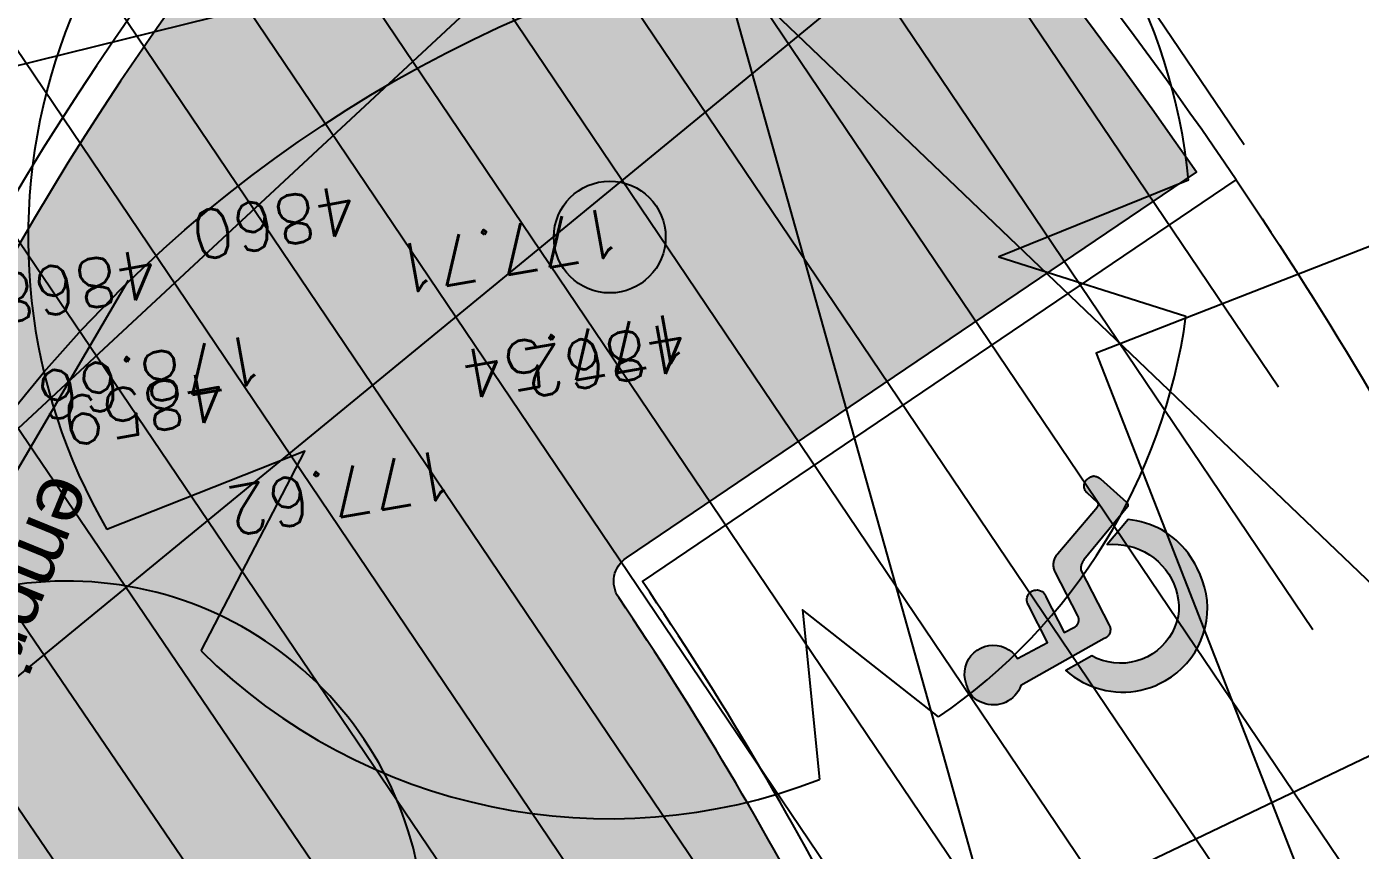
# Model space of a CAD drawing. Extents: x -2313930 to 3286427, y -3858277 to 2572692.
# Drawn here: x 6280 to 7210, y 7482 to 8057 of the extents above; entities that cross this region are included whole.
import ezdxf
from ezdxf.enums import TextEntityAlignment as Align
from ezdxf.lldxf.tags import DXFTag

# ---------------------------------------------------------------- set-up
doc = ezdxf.new("R2010")
doc.units = 0
for name, color, linetype, lineweight in [('_GAZELEC-RESERVATION 2', 132, 'Continuous', 18), ('Fond topo - P', 252, 'Continuous', 50), ('Fond topo - VOI', 252, 'Continuous', 25)]:
    doc.layers.add(name, color=color, linetype=linetype, lineweight=lineweight)
for name, color, linetype in [('Fond topo - BAT_TXT', 252, 'Continuous'), ('Fond topo - CLO_MUR', 252, 'Continuous'), ('Fond topo - Z_500', 252, 'Continuous'), ('prlm-VRD', 2, 'Continuous'), ('SA - arbre', 252, 'Continuous'), ('SA - bordure', 252, 'Continuous'), ('SA - bât D', 252, 'Continuous'), ('SA - CAB-réso', 252, 'Continuous'), ('SA - couvre sol', 252, 'Continuous'), ('SA - ECL-réso', 252, 'Eclairage public'), ('SA - enrobé', 252, 'Continuous'), ('SA - EP-réso', 252, 'EP'), ('SA - EU-réso', 252, 'EU'), ('SA - EVMV', 252, 'Continuous'), ('SA - limite revêtement', 252, 'Continuous'), ('SA - marquage au sol', 252, 'Continuous')]:
    doc.layers.add(name, color=color, linetype=linetype)
for name, color, linetype, plot in [('Fond topo - N', 252, 'Continuous', False), ('Fond topo - NCACHE', 252, 'Continuous', False), ('Fond topo - ZCACHE', 252, 'Continuous', False)]:
    doc.layers.add(name, color=color, linetype=linetype, plot=plot)
doc.styles.add('2000_ARIAL', font='arial.ttf', dxfattribs={"height": 0.400000006})
doc.styles.add('Lignes', font='arial.ttf', dxfattribs={"height": 0.35})
doc.styles.add('SIMPLEX', font='simplex_.ttf', dxfattribs={"height": 1.25})
tags = doc.linetypes.add('Eclairage public', pattern='A,5,-0.25,["ECL",Lignes,S=1,R=0,X=0,Y=-0.18],-1.25', length=6.5).pattern_tags.tags
tags[15:16] = [DXFTag(74, 4), DXFTag(75, 0), DXFTag(340, '0'), DXFTag(46, 0.0), DXFTag(50, 0.0), DXFTag(44, 0.0), DXFTag(45, 0.0)]
tags[4:5] = [DXFTag(74, 4), DXFTag(75, 0), DXFTag(340, '0'), DXFTag(46, 0.0), DXFTag(50, 0.0), DXFTag(44, 0.0), DXFTag(45, 0.0)]
tags = doc.linetypes.add('EP', pattern='A,5,-0.25,["EP",Lignes,S=1,R=0,X=0,Y=-0.18],-1.25', length=6.5).pattern_tags.tags
tags[15:16] = [DXFTag(74, 4), DXFTag(75, 0), DXFTag(340, '0'), DXFTag(46, 0.0), DXFTag(50, 0.0), DXFTag(44, 0.0), DXFTag(45, 0.0)]
tags[4:5] = [DXFTag(74, 4), DXFTag(75, 0), DXFTag(340, '0'), DXFTag(46, 0.0), DXFTag(50, 0.0), DXFTag(44, 0.0), DXFTag(45, 0.0)]
tags = doc.linetypes.add('EU', pattern='A,5,-0.25,["EU",Lignes,S=1,R=0,X=0,Y=-0.18],-1.25', length=6.5).pattern_tags.tags
tags[15:16] = [DXFTag(74, 4), DXFTag(75, 0), DXFTag(340, '0'), DXFTag(46, 0.0), DXFTag(50, 0.0), DXFTag(44, 0.0), DXFTag(45, 0.0)]
tags[4:5] = [DXFTag(74, 4), DXFTag(75, 0), DXFTag(340, '0'), DXFTag(46, 0.0), DXFTag(50, 0.0), DXFTag(44, 0.0), DXFTag(45, 0.0)]

# ---------------------------------------------------------------- blocks, each defined once
blk = doc.blocks.new('Sigle handicapé 0.25x0.30', base_point=(-18.47547557799999, -10.22615519200001))
for points in [[(-18.443091989, -10.149878586), (-18.441148644, -10.14983346700001), (-18.439225973, -10.15011976300001), (-18.437380083, -10.150729119), (-18.435664838, -10.151643756), (-18.43413028999999, -10.15283698200001), (-18.43282121799999, -10.15427397900001), (-18.43177582399999, -10.155912813), (-18.43102461199999, -10.15770566100001), (-18.430589503, -10.159600208), (-18.430483194, -10.161541168), (-18.430708788, -10.163471902), (-18.43125970099999, -10.16533606900001), (-18.432119857, -10.167079273), (-18.433264156, -10.16865064300001), (-18.434659207, -10.170004327), (-18.4362643, -10.171100823), (-18.438032597, -10.171908133), (-18.43991249899999, -10.17240270000001), (-18.44184914699999, -10.172570092), (-18.443786029, -10.172405424), (-18.490113219, -10.172405424), (-18.490113218, -10.18524517), (-18.490150943, -10.18604261200001), (-18.4901197, -10.18684033400001), (-18.490019724, -10.187632382), (-18.48985176, -10.18841284700001), (-18.489617062, -10.189175902), (-18.489317382, -10.189915853), (-18.488954955, -10.190627178), (-18.488532488, -10.19130456800001), (-18.488053132, -10.19194296800001), (-18.487520465, -10.192537613), (-18.48693846299999, -10.19308406500001), (-18.48631146899999, -10.193578247), (-18.485644163, -10.194016469), (-18.484941525, -10.194395461), (-18.484208797, -10.194712396), (-18.48345145, -10.194964907), (-18.482675136, -10.19515111), (-18.48188564699999, -10.195269615), (-18.48108887599999, -10.19531953900001), (-18.480290769, -10.195300508), (-18.42284319, -10.195164053), (-18.421700724, -10.19519628100001), (-18.420562364, -10.195298271), (-18.419432365, -10.19546964200001), (-18.41831495099999, -10.19570975400001), (-18.41721430099999, -10.196017708), (-18.41613453, -10.19639235400001), (-18.415079673, -10.19683229100001), (-18.414053676, -10.197335874), (-18.413060373, -10.19790122000001), (-18.412103479, -10.198526215), (-18.41118656999999, -10.199208524), (-18.410313076, -10.199945595), (-18.40948626, -10.20073467200001), (-18.408709216, -10.201572805), (-18.407984847, -10.20245686200001), (-18.407315862, -10.203383536), (-18.406704762, -10.20434936400001), (-18.40615383199999, -10.20535073400001), (-18.405665131, -10.206383903), (-18.40524048699999, -10.20744500800001), (-18.37754011099999, -10.273216346), (-18.37743287, -10.27345080000001), (-18.37731159, -10.273678309), (-18.377176719, -10.273898034), (-18.37702875499999, -10.27410916300001), (-18.37686824199999, -10.274310918), (-18.37669577499999, -10.27450255400001), (-18.376511989, -10.27468336300001), (-18.37631756299999, -10.274852678), (-18.37611321399999, -10.27500987400001), (-18.375899697, -10.275154372), (-18.37567779899999, -10.27528563700001), (-18.37544834, -10.27540318600001), (-18.375212166, -10.275506584), (-18.374970149, -10.27559544900001), (-18.37472318299999, -10.275669455), (-18.374472179, -10.275728328), (-18.37421806299999, -10.27577184900001), (-18.373961773, -10.27579986000001), (-18.373704255, -10.27581225600001), (-18.373446459, -10.27580899200001), (-18.357754127, -10.26980497000001), (-18.356908813, -10.269521115), (-18.35604289399999, -10.269308243), (-18.35516232, -10.26916781700001), (-18.354273141, -10.26910080100001), (-18.353381467, -10.269107656), (-18.35249342299999, -10.269188336), (-18.351615113, -10.26934228500001), (-18.350752569, -10.26956844600001), (-18.349911719, -10.26986526500001), (-18.34909833999999, -10.27023070200001), (-18.34831802, -10.270662247), (-18.347576121, -10.27115693500001), (-18.34687774099999, -10.27171136700001), (-18.34622767699999, -10.272321733), (-18.345630396, -10.27298384000001), (-18.345090002, -10.273693139), (-18.344610207, -10.274444755), (-18.34419431, -10.27523352600001), (-18.343845166, -10.276054031), (-18.343565175, -10.27690063300001), (-18.343449736, -10.277327618), (-18.34334620799999, -10.277757647), (-18.343254671, -10.27819038700001), (-18.34317519499999, -10.278625503), (-18.343107842, -10.27906266000001), (-18.34305266399999, -10.27950152000001), (-18.343009703, -10.279941744), (-18.342978993, -10.28038299100001), (-18.34296055799999, -10.28082492200001), (-18.342954411, -10.281267195), (-18.34296055799999, -10.281709467), (-18.342978993, -10.28215139800001), (-18.343009703, -10.28259264500001), (-18.343052663, -10.28303286900001), (-18.343107842, -10.283471729), (-18.343175194, -10.28390888600001), (-18.34325467, -10.284344003), (-18.34334620799999, -10.28477674200001), (-18.343449736, -10.28520677100001), (-18.343565175, -10.28563375600001), (-18.344242806, -10.28646005500001), (-18.344481745, -10.286744973), (-18.344726886, -10.28702457300001), (-18.344978111, -10.28729871900001), (-18.34523529999999, -10.287567278), (-18.34549832599999, -10.287830122), (-18.345767065, -10.288087124), (-18.346041385, -10.28833815900001), (-18.34632115499999, -10.288583105), (-18.346606239, -10.288821846), (-18.34689649999999, -10.289054265), (-18.347191798, -10.28928025100001), (-18.347491989, -10.289499694), (-18.34779692999999, -10.28971248800001), (-18.34810647299999, -10.28991853000001), (-18.34842046799999, -10.29011772200001), (-18.34873876299999, -10.29030996600001), (-18.34906120599999, -10.290495171), (-18.34938764, -10.29067324600001), (-18.349717909, -10.29084410600001), (-18.350051851, -10.29100766800001), (-18.387890921, -10.305671362), (-18.388175713, -10.30577204100001), (-18.38846601299999, -10.305855519), (-18.388760783, -10.305921497), (-18.38905897, -10.305969738), (-18.389359507, -10.306000072), (-18.38966131999999, -10.306012388), (-18.389963329, -10.306006643), (-18.390264455, -10.30598285800001), (-18.39056362099999, -10.305941117), (-18.39085975699999, -10.30588157000001), (-18.391151805, -10.30580443000001), (-18.39143872099999, -10.305709972), (-18.391719477, -10.305598535), (-18.391993072, -10.305470517), (-18.392258525, -10.305326374), (-18.392514889, -10.30516662400001), (-18.392761247, -10.304991837), (-18.392996717, -10.304802638), (-18.39322045799999, -10.30459970300001), (-18.39343167099999, -10.304383759), (-18.425418395, -10.23110920900001), (-18.425684779, -10.230531782), (-18.42597476299999, -10.229965838), (-18.42628785099999, -10.229412341), (-18.426623512, -10.22887223500001), (-18.42698117199999, -10.228346438), (-18.427360224, -10.227835848), (-18.427760021, -10.22734133200001), (-18.42817988299999, -10.22686373500001), (-18.428619093, -10.22640386900001), (-18.429076905, -10.225962517), (-18.42955253899999, -10.225540432), (-18.430045183, -10.225138332), (-18.430553999, -10.22475690200001), (-18.43107812099999, -10.22439679200001), (-18.431616656, -10.224058615), (-18.432168686, -10.22374294800001), (-18.43273326999999, -10.22345032700001), (-18.433309449, -10.223181252), (-18.433896239, -10.22293618), (-18.434492642, -10.22271553), (-18.50640605499999, -10.22316924200001), (-18.50734415099999, -10.223136209), (-18.508276277, -10.223025503), (-18.509196013, -10.22283788600001), (-18.510097025, -10.22257465200001), (-18.51097310699999, -10.222237612), (-18.511818224, -10.22182908900001), (-18.51262655599999, -10.221351896), (-18.51339253699999, -10.22080931900001), (-18.514110888, -10.220205097), (-18.51477666499999, -10.21954338900001), (-18.51538527899999, -10.218828754), (-18.51593254099999, -10.21806611400001), (-18.51641468, -10.21726072200001), (-18.516828376, -10.216418125), (-18.517170779, -10.215544126), (-18.517439532, -10.214644744), (-18.517632782, -10.21372617500001), (-18.5177492, -10.21279474500001), (-18.517787983, -10.21185687000001), (-18.51774886399999, -10.210919008), (-18.522616517, -10.09970416500001), (-18.524814959, -10.097115203), (-18.52674527599999, -10.09432061000001), (-18.52838836199999, -10.09134804600001), (-18.529727956, -10.08822693100001), (-18.53075079799999, -10.08498815600001), (-18.531446767, -10.081663776), (-18.531808972, -10.078286695), (-18.531833829, -10.07489033600001), (-18.531521093, -10.071508315), (-18.530873858, -10.06817410500001), (-18.52989853, -10.06492070600001), (-18.528604763, -10.061780317), (-18.527005362, -10.058784022), (-18.525116156, -10.055961475), (-18.522955844, -10.053340612), (-18.520545807, -10.050947373), (-18.51790989799999, -10.048805445), (-18.515074206, -10.046936027), (-18.512066798, -10.045357622), (-18.508917437, -10.04408585200001), (-18.50805578, -10.04393007600001), (-18.50719134199999, -10.04379055000001), (-18.506324431, -10.043667322), (-18.505455354, -10.04356043700001), (-18.504584419, -10.043469931), (-18.50371193499999, -10.043395836), (-18.50283821, -10.04333818000001), (-18.50196355399999, -10.043296983), (-18.501088278, -10.043272258), (-18.500212692, -10.04326401600001), (-18.49933710599999, -10.043272258), (-18.49846183, -10.043296983), (-18.497587174, -10.04333818000001), (-18.49671344899999, -10.043395836), (-18.49584096499999, -10.043469931), (-18.49497003, -10.04356043700001), (-18.49410095299999, -10.043667322), (-18.493234042, -10.04379055000001), (-18.492369604, -10.04393007600001), (-18.491507947, -10.04408585100001), (-18.486757852, -10.04508852500001), (-18.48220303999999, -10.046768535), (-18.477939543, -10.049090464), (-18.47405725399999, -10.052005353), (-18.470638026, -10.05545174800001), (-18.46775395, -10.059356983), (-18.46546583399999, -10.06363872), (-18.463821921, -10.06820668500001), (-18.46285687099999, -10.07296456600001), (-18.46259102999999, -10.077812048), (-18.463030004, -10.082646927), (-18.464164538, -10.087367265), (-18.46597071, -10.091873537), (-18.468410441, -10.096070735), (-18.47143229, -10.099870364), (-18.47497254499999, -10.103192314), (-18.478956563, -10.10596654300001), (-18.483300346, -10.108134562), (-18.487912309, -10.10965065800001), (-18.492695214, -10.11048286800001), (-18.491723812, -10.149878586)], [(-18.52814955899999, -10.303010461), (-18.52237737399999, -10.305800385), (-18.516389383, -10.30809075000001), (-18.51022873, -10.30986505200001), (-18.50393980099999, -10.311110509), (-18.49756790599999, -10.31181814700001), (-18.49115895399999, -10.311982868), (-18.48475912, -10.31160348500001), (-18.478414515, -10.310682732), (-18.47217085099999, -10.30922724200001), (-18.46607311099999, -10.30724750100001), (-18.46016522999999, -10.30475777400001), (-18.454489773, -10.301775999), (-18.44908763, -10.298323659), (-18.44399772399999, -10.29442562700001), (-18.439256725, -10.290109989), (-18.434898794, -10.28540783700001), (-18.430955327, -10.28035305100001), (-18.42745473599999, -10.274982049), (-18.42442224399999, -10.269333528), (-18.42187969799999, -10.263448185), (-18.406884967, -10.298394422), (-18.409740721, -10.30265889500001), (-18.412815131, -10.30676852400001), (-18.41609981999999, -10.31071210900001), (-18.419585836, -10.314478904), (-18.42326367899999, -10.31805864200001), (-18.427123325, -10.32144156700001), (-18.43115425599999, -10.32461845900001), (-18.43534548499999, -10.327580662), (-18.43968559099999, -10.330320101), (-18.444162746, -10.332829312), (-18.44876474699999, -10.335101455), (-18.453479053, -10.33713033800001), (-18.458292816, -10.33891043200001), (-18.46319291699999, -10.34043688600001), (-18.468166002, -10.341705539), (-18.473198516, -10.34271293500001), (-18.478276746, -10.34345632600001), (-18.483386851, -10.34393368900001), (-18.488514905, -10.34414372100001), (-18.493646932, -10.344085851), (-18.501546936, -10.34403281900001), (-18.509416224, -10.34333482700001), (-18.517202228, -10.34199653600001), (-18.524852937, -10.340026886), (-18.532317246, -10.337439034), (-18.53954529199999, -10.33425026800001), (-18.54648879099999, -10.330481887), (-18.553101362, -10.326159066), (-18.559338832, -10.32131068000001), (-18.565159535, -10.31596911700001), (-18.57052458899999, -10.31017005800001), (-18.57539815399999, -10.30395224200001), (-18.579747675, -10.297357203), (-18.583544098, -10.290428996), (-18.586762063, -10.283213902), (-18.58938007299999, -10.275760117), (-18.591380639, -10.268117434), (-18.592750399, -10.260336904), (-18.59348020299999, -10.252470503), (-18.593565174, -10.24457077800001), (-18.59326817399999, -10.23875270800001), (-18.59263092299999, -10.23296202100001), (-18.591655608, -10.22721859900001), (-18.590345578, -10.22154215900001), (-18.58870533099999, -10.215952192), (-18.586740498, -10.210467889), (-18.58445782499999, -10.20510808100001), (-18.581865149, -10.19989116800001), (-18.57897137299999, -10.194835063), (-18.57578643, -10.189957124), (-18.572321256, -10.1852741), (-18.568587749, -10.18080206800001), (-18.56459872599999, -10.176556383), (-18.56036788399999, -10.172551622), (-18.55590974699999, -10.16880153300001), (-18.55123962299999, -10.165318993), (-18.546373545, -10.162115959), (-18.54132822099999, -10.159203426), (-18.536120972, -10.15659139500001), (-18.530769677, -10.154288835), (-18.529071458, -10.188862199), (-18.534467411, -10.19290722800001), (-18.539439489, -10.19746321400001), (-18.54393950599999, -10.20248600400001), (-18.54792385, -10.20792692000001), (-18.55135390899999, -10.21373323200001), (-18.554196439, -10.21984867100001), (-18.556423894, -10.22621396800001), (-18.558014687, -10.23276743700001), (-18.5589534, -10.23944556400001), (-18.559230936, -10.24618363100001), (-18.558844605, -10.252916336), (-18.557798152, -10.25957843), (-18.556101718, -10.26610535), (-18.553771744, -10.27243384000001), (-18.55083081, -10.27850256900001), (-18.547307418, -10.284252724), (-18.543235714, -10.289628576), (-18.538655158, -10.294578028), (-18.53361014199999, -10.299053113)]]:
    blk.add_hatch(color=250).paths.add_polyline_path(points)
at = {"flags": 128}
blk.add_lwpolyline([(-18.441148644, -10.14983346700001), (-18.439225973, -10.15011976300001), (-18.437380083, -10.150729119), (-18.435664838, -10.151643756), (-18.43413028999999, -10.15283698200001), (-18.43282121799999, -10.15427397900001), (-18.43177582399999, -10.155912813), (-18.43102461199999, -10.15770566100001), (-18.430589503, -10.159600208), (-18.430483194, -10.161541168), (-18.430708788, -10.163471902), (-18.43125970099999, -10.16533606900001), (-18.432119857, -10.167079273), (-18.433264156, -10.16865064300001), (-18.434659207, -10.170004327), (-18.4362643, -10.171100823), (-18.438032597, -10.171908133), (-18.43991249899999, -10.17240270000001), (-18.44184914699999, -10.172570092), (-18.443786029, -10.172405424), (-18.490113219, -10.172405424), (-18.490113218, -10.18524517), (-18.490150943, -10.18604261200001), (-18.4901197, -10.18684033400001), (-18.490019724, -10.187632382), (-18.48985176, -10.18841284700001), (-18.489617062, -10.189175902), (-18.489317382, -10.189915853), (-18.488954955, -10.190627178), (-18.488532488, -10.19130456800001), (-18.488053132, -10.19194296800001), (-18.487520465, -10.192537613), (-18.48693846299999, -10.19308406500001), (-18.48631146899999, -10.193578247), (-18.485644163, -10.194016469), (-18.484941525, -10.194395461), (-18.484208797, -10.194712396), (-18.48345145, -10.194964907), (-18.482675136, -10.19515111), (-18.48188564699999, -10.195269615), (-18.48108887599999, -10.19531953900001), (-18.480290769, -10.195300508), (-18.42284319, -10.195164053), (-18.421700724, -10.19519628100001), (-18.420562364, -10.195298271), (-18.419432365, -10.19546964200001), (-18.41831495099999, -10.19570975400001), (-18.41721430099999, -10.196017708), (-18.41613453, -10.19639235400001), (-18.415079673, -10.19683229100001), (-18.414053676, -10.197335874), (-18.413060373, -10.19790122000001), (-18.412103479, -10.198526215), (-18.41118656999999, -10.199208524), (-18.410313076, -10.199945595), (-18.40948626, -10.20073467200001), (-18.408709216, -10.201572805), (-18.407984847, -10.20245686200001), (-18.407315862, -10.203383536), (-18.406704762, -10.20434936400001), (-18.40615383199999, -10.20535073400001), (-18.405665131, -10.206383903), (-18.40524048699999, -10.20744500800001), (-18.37754011099999, -10.273216346), (-18.37743287, -10.27345080000001), (-18.37731159, -10.273678309), (-18.377176719, -10.273898034), (-18.37702875499999, -10.27410916300001), (-18.37686824199999, -10.274310918), (-18.37669577499999, -10.27450255400001), (-18.376511989, -10.27468336300001), (-18.37631756299999, -10.274852678), (-18.37611321399999, -10.27500987400001), (-18.375899697, -10.275154372), (-18.37567779899999, -10.27528563700001), (-18.37544834, -10.27540318600001), (-18.375212166, -10.275506584), (-18.374970149, -10.27559544900001), (-18.37472318299999, -10.275669455), (-18.374472179, -10.275728328), (-18.37421806299999, -10.27577184900001), (-18.373961773, -10.27579986000001), (-18.373704255, -10.27581225600001), (-18.373446459, -10.27580899200001), (-18.357754127, -10.26980497000001), (-18.356908813, -10.269521115), (-18.35604289399999, -10.269308243), (-18.35516232, -10.26916781700001), (-18.354273141, -10.26910080100001), (-18.353381467, -10.269107656), (-18.35249342299999, -10.269188336), (-18.351615113, -10.26934228500001), (-18.350752569, -10.26956844600001), (-18.349911719, -10.26986526500001), (-18.34909833999999, -10.27023070200001), (-18.34831802, -10.270662247), (-18.347576121, -10.27115693500001), (-18.34687774099999, -10.27171136700001), (-18.34622767699999, -10.272321733), (-18.345630396, -10.27298384000001), (-18.345090002, -10.273693139), (-18.344610207, -10.274444755), (-18.34419431, -10.27523352600001), (-18.343845166, -10.276054031), (-18.343565175, -10.27690063300001), (-18.343449736, -10.277327618), (-18.34334620799999, -10.277757647), (-18.343254671, -10.27819038700001), (-18.34317519499999, -10.278625503), (-18.343107842, -10.27906266000001), (-18.34305266399999, -10.27950152000001), (-18.343009703, -10.279941744), (-18.342978993, -10.28038299100001), (-18.34296055799999, -10.28082492200001), (-18.342954411, -10.281267195), (-18.34296055799999, -10.281709467), (-18.342978993, -10.28215139800001), (-18.343009703, -10.28259264500001), (-18.343052663, -10.28303286900001), (-18.343107842, -10.283471729), (-18.343175194, -10.28390888600001), (-18.34325467, -10.284344003), (-18.34334620799999, -10.28477674200001), (-18.343449736, -10.28520677100001), (-18.343565175, -10.28563375600001), (-18.344242806, -10.28646005500001), (-18.344481745, -10.286744973), (-18.344726886, -10.28702457300001), (-18.344978111, -10.28729871900001), (-18.34523529999999, -10.287567278), (-18.34549832599999, -10.287830122), (-18.345767065, -10.288087124), (-18.346041385, -10.28833815900001), (-18.34632115499999, -10.288583105), (-18.346606239, -10.288821846), (-18.34689649999999, -10.289054265), (-18.347191798, -10.28928025100001), (-18.347491989, -10.289499694), (-18.34779692999999, -10.28971248800001), (-18.34810647299999, -10.28991853000001), (-18.34842046799999, -10.29011772200001), (-18.34873876299999, -10.29030996600001), (-18.34906120599999, -10.290495171), (-18.34938764, -10.29067324600001), (-18.349717909, -10.29084410600001), (-18.350051851, -10.29100766800001), (-18.387890921, -10.305671362), (-18.388175713, -10.30577204100001), (-18.38846601299999, -10.305855519), (-18.388760783, -10.305921497), (-18.38905897, -10.305969738), (-18.389359507, -10.306000072), (-18.38966131999999, -10.306012388), (-18.389963329, -10.306006643), (-18.390264455, -10.30598285800001), (-18.39056362099999, -10.305941117), (-18.39085975699999, -10.30588157000001), (-18.391151805, -10.30580443000001), (-18.39143872099999, -10.305709972), (-18.391719477, -10.305598535), (-18.391993072, -10.305470517), (-18.392258525, -10.305326374), (-18.392514889, -10.30516662400001), (-18.392761247, -10.304991837), (-18.392996717, -10.304802638), (-18.39322045799999, -10.30459970300001), (-18.39343167099999, -10.304383759), (-18.425418395, -10.23110920900001), (-18.425684779, -10.230531782), (-18.42597476299999, -10.229965838), (-18.42628785099999, -10.229412341), (-18.426623512, -10.22887223500001), (-18.42698117199999, -10.228346438), (-18.427360224, -10.227835848), (-18.427760021, -10.22734133200001), (-18.42817988299999, -10.22686373500001), (-18.428619093, -10.22640386900001), (-18.429076905, -10.225962517), (-18.42955253899999, -10.225540432), (-18.430045183, -10.225138332), (-18.430553999, -10.22475690200001), (-18.43107812099999, -10.22439679200001), (-18.431616656, -10.224058615), (-18.432168686, -10.22374294800001), (-18.43273326999999, -10.22345032700001), (-18.433309449, -10.223181252), (-18.433896239, -10.22293618), (-18.434492642, -10.22271553), (-18.50640605499999, -10.22316924200001), (-18.50734415099999, -10.223136209), (-18.508276277, -10.223025503), (-18.509196013, -10.22283788600001), (-18.510097025, -10.22257465200001), (-18.51097310699999, -10.222237612), (-18.511818224, -10.22182908900001), (-18.51262655599999, -10.221351896), (-18.51339253699999, -10.22080931900001), (-18.514110888, -10.220205097), (-18.51477666499999, -10.21954338900001), (-18.51538527899999, -10.218828754), (-18.51593254099999, -10.21806611400001), (-18.51641468, -10.21726072200001), (-18.516828376, -10.216418125), (-18.517170779, -10.215544126), (-18.517439532, -10.214644744), (-18.517632782, -10.21372617500001), (-18.5177492, -10.21279474500001), (-18.517787983, -10.21185687000001), (-18.51774886399999, -10.210919008), (-18.522616517, -10.09970416500001), (-18.524814959, -10.097115203), (-18.52674527599999, -10.09432061000001), (-18.52838836199999, -10.09134804600001), (-18.529727956, -10.08822693100001), (-18.53075079799999, -10.08498815600001), (-18.531446767, -10.081663776), (-18.531808972, -10.078286695), (-18.531833829, -10.07489033600001), (-18.531521093, -10.071508315), (-18.530873858, -10.06817410500001), (-18.52989853, -10.06492070600001), (-18.528604763, -10.061780317), (-18.527005362, -10.058784022), (-18.525116156, -10.055961475), (-18.522955844, -10.053340612), (-18.520545807, -10.050947373), (-18.51790989799999, -10.048805445), (-18.515074206, -10.046936027), (-18.512066798, -10.045357622), (-18.508917437, -10.04408585200001), (-18.50805578, -10.04393007600001), (-18.50719134199999, -10.04379055000001), (-18.506324431, -10.043667322), (-18.505455354, -10.04356043700001), (-18.504584419, -10.043469931), (-18.50371193499999, -10.043395836), (-18.50283821, -10.04333818000001), (-18.50196355399999, -10.043296983), (-18.501088278, -10.043272258), (-18.500212692, -10.04326401600001), (-18.49933710599999, -10.043272258), (-18.49846183, -10.043296983), (-18.497587174, -10.04333818000001), (-18.49671344899999, -10.043395836), (-18.49584096499999, -10.043469931), (-18.49497003, -10.04356043700001), (-18.49410095299999, -10.043667322), (-18.493234042, -10.04379055000001), (-18.492369604, -10.04393007600001), (-18.491507947, -10.04408585100001), (-18.486757852, -10.04508852500001), (-18.48220303999999, -10.046768535), (-18.477939543, -10.049090464), (-18.47405725399999, -10.052005353), (-18.470638026, -10.05545174800001), (-18.46775395, -10.059356983), (-18.46546583399999, -10.06363872), (-18.463821921, -10.06820668500001), (-18.46285687099999, -10.07296456600001), (-18.46259102999999, -10.077812048), (-18.463030004, -10.082646927), (-18.464164538, -10.087367265), (-18.46597071, -10.091873537), (-18.468410441, -10.096070735), (-18.47143229, -10.099870364), (-18.47497254499999, -10.103192314), (-18.478956563, -10.10596654300001), (-18.483300346, -10.108134562), (-18.487912309, -10.10965065800001), (-18.492695214, -10.11048286800001), (-18.491723812, -10.149878586), (-18.443091989, -10.149878586)], close=True, dxfattribs=at)
at = {"elevation": 1e-09, "flags": 128}
blk.add_lwpolyline([(-18.53361014199999, -10.299053113), (-18.538655158, -10.294578028), (-18.543235714, -10.289628576), (-18.547307418, -10.284252724), (-18.55083081, -10.27850256900001), (-18.553771744, -10.27243384000001), (-18.556101718, -10.26610535), (-18.557798152, -10.25957843), (-18.558844605, -10.252916336), (-18.559230936, -10.24618363100001), (-18.5589534, -10.23944556400001), (-18.558014687, -10.23276743700001), (-18.556423894, -10.22621396800001), (-18.554196439, -10.21984867100001), (-18.55135390899999, -10.21373323200001), (-18.54792385, -10.20792692000001), (-18.54393950599999, -10.20248600400001), (-18.539439489, -10.19746321400001), (-18.534467411, -10.19290722800001), (-18.529071458, -10.188862199), (-18.530769677, -10.154288835), (-18.536120972, -10.15659139500001), (-18.54132822099999, -10.159203426), (-18.546373545, -10.162115959), (-18.55123962299999, -10.165318993), (-18.55590974699999, -10.16880153300001), (-18.56036788399999, -10.172551622), (-18.56459872599999, -10.176556383), (-18.568587749, -10.18080206800001), (-18.572321256, -10.1852741), (-18.57578643, -10.189957124), (-18.57897137299999, -10.194835063), (-18.581865149, -10.19989116800001), (-18.58445782499999, -10.20510808100001), (-18.586740498, -10.210467889), (-18.58870533099999, -10.215952192), (-18.590345578, -10.22154215900001), (-18.591655608, -10.22721859900001), (-18.59263092299999, -10.23296202100001), (-18.59326817399999, -10.23875270800001), (-18.593565174, -10.24457077800001), (-18.59348020299999, -10.252470503), (-18.592750399, -10.260336904), (-18.591380639, -10.268117434), (-18.58938007299999, -10.275760117), (-18.586762063, -10.283213902), (-18.583544098, -10.290428996), (-18.579747675, -10.297357203), (-18.57539815399999, -10.30395224200001), (-18.57052458899999, -10.31017005800001), (-18.565159535, -10.31596911700001), (-18.559338832, -10.32131068000001), (-18.553101362, -10.326159066), (-18.54648879099999, -10.330481887), (-18.53954529199999, -10.33425026800001), (-18.532317246, -10.337439034), (-18.524852937, -10.340026886), (-18.517202228, -10.34199653600001), (-18.509416224, -10.34333482700001), (-18.501546936, -10.34403281900001), (-18.493646932, -10.344085851), (-18.488514905, -10.34414372100001), (-18.483386851, -10.34393368900001), (-18.478276746, -10.34345632600001), (-18.473198516, -10.34271293500001), (-18.468166002, -10.341705539), (-18.46319291699999, -10.34043688600001), (-18.458292816, -10.33891043200001), (-18.453479053, -10.33713033800001), (-18.44876474699999, -10.335101455), (-18.444162746, -10.332829312), (-18.43968559099999, -10.330320101), (-18.43534548499999, -10.327580662), (-18.43115425599999, -10.32461845900001), (-18.427123325, -10.32144156700001), (-18.42326367899999, -10.31805864200001), (-18.419585836, -10.314478904), (-18.41609981999999, -10.31071210900001), (-18.412815131, -10.30676852400001), (-18.409740721, -10.30265889500001), (-18.406884967, -10.298394422), (-18.42187969799999, -10.263448185), (-18.42442224399999, -10.269333528), (-18.42745473599999, -10.274982049), (-18.430955327, -10.28035305100001), (-18.434898794, -10.28540783700001), (-18.439256725, -10.290109989), (-18.44399772399999, -10.29442562700001), (-18.44908763, -10.298323659), (-18.454489773, -10.301775999), (-18.46016522999999, -10.30475777400001), (-18.46607311099999, -10.30724750100001), (-18.47217085099999, -10.30922724200001), (-18.478414515, -10.310682732), (-18.48475912, -10.31160348500001), (-18.49115895399999, -10.311982868), (-18.49756790599999, -10.31181814700001), (-18.50393980099999, -10.311110509), (-18.51022873, -10.30986505200001), (-18.516389383, -10.30809075000001), (-18.52237737399999, -10.305800385), (-18.52814955899999, -10.303010461)], close=True, dxfattribs=at)
blk = doc.blocks.new('PTOPO')
at = {"layer": 'Fond topo - NCACHE', "style": 'SIMPLEX'}
blk.add_attdef('MAT', text='', height=0.34, dxfattribs=at).set_placement((0.09999999986030161, -0.09999999962747097), align=Align.TOP_LEFT)
at = {"layer": 'Fond topo - ZCACHE', "style": 'SIMPLEX'}
blk.add_attdef('ALT', (0.09999999986030161, 0.09999999962747097), '', height=0.34, dxfattribs=at)
blk = doc.blocks.new('A$C1F970F0F')
at = {"layer": 'SA - couvre sol'}
h = blk.add_hatch(dxfattribs=at)
h.set_pattern_fill('PELOUSE6', color=256, scale=20.0000003, angle=-10.72360141139323, style=0, pattern_type=2)
h.set_pattern_definition([(349.2763985886067, (-277130161.1279894, -473864756.7787022), (22.32856350872324, 117.9043497231417), [37.5000005625, -202.5000030375]), (79.27639858860677, (-277130147.3110734, -473864759.3953308), (-235.8086994462835, 44.65712701744649), [15.000000225, -105.000001575]), (79.27639858860677, (-277130138.0997961, -473864761.1397498), (-235.8086994462835, 44.65712701744649), [15.000000225, -105.000001575]), (79.27639858860677, (-277130142.7054347, -473864760.2675403), (-235.8086994462835, 44.65712701744649), [18.75000028125, -101.25000151875]), (112.9664661186067, (-277130151.916716, -473864758.5231205), (-191.1515722884832, 280.4658259369293), [12.00000018, -420.7461593111922]), (45.58633105860677, (-277130133.4941673, -473864762.0119574), (22.32856353476547, 117.9043498154048), [12.00000018, -420.7461593111923]), (45.58633105860677, (-277130124.2828801, -473864763.7563783), (22.32856353476547, 117.9043498154048), [26.00000039, -406.6661590999923]), (112.9664661186067, (-277130161.1279894, -473864756.7787022), (-191.1515722884832, 280.4658259369293), [26.00000039, -406.6661590999922]), (349.2763985886067, (-277130073.3609553, -473864750.4999832), (22.32856350872324, 117.9043497231417), [44.42455106636825, -195.5754525336318]), (349.2763985886067, (-277130085.1249766, -473864728.4255323), (22.32856350872324, 117.9043497231417), [82.81008944215131, -56.09585564143782, 43.07431864611476, -58.01973967029608]), (349.2763985886067, (-277130096.7337571, -473864706.3804808), (22.32856350872324, 117.9043497231417), [119.4799495921992, -46.28746189431191, 29.47870124218051, -44.75389087130835]), (349.2763985886067, (-277130108.4191755, -473864684.3209158), (22.32856350872324, 117.9043497231417), [100.4611429069171, -139.5388606930829]), (349.2763985886067, (-277130104.5097786, -473864665.2146754), (22.32856350872324, 117.9043497231417), [65.56973938354608, -174.4302642164539])])
edge = h.paths.add_edge_path()
edge.add_arc((4686.17633280365, 6461.263957909795), 2929.999943103911, 34.48608965995057, 42.89962862937583)
edge.add_arc((6700.681395940306, 8333.233251919955), 179.999999986126, 42.89962847510776, 139.7693510133963)
edge.add_arc((8036.110016895354, 7056.094568132154), 2027.519382076243, 136.5878893291629, 177.4536643126465)
edge.add_line((6010.592568096673, 7146.171807559098), (6018.948373371913, 7145.931843945988))
edge.add_line((6018.948373371913, 7145.931843945988), (6030.66105542983, 6828.889455646445))
edge.add_line((6030.661055429829, 6828.889455646445), (6086.545484387591, 6513.581804602189))
edge.add_line((6086.545484387591, 6513.581804602189), (6198.444306795145, 6127.414684863436))
edge.add_line((6198.444306795145, 6127.414684863435), (6298.474729685709, 5856.208511224729))
edge.add_line((6298.474729685709, 5856.20851122473), (6412.911502342192, 5600.584971789341))
edge.add_line((6412.911502342192, 5600.58497178934), (6430.976089253624, 5561.150698599641))
edge.add_line((6430.976089253624, 5561.150698599641), (6391.541816136887, 5543.086111698089))
edge.add_line((6391.541816136887, 5543.086111698089), (6373.477229225455, 5582.520384887787))
edge.add_line((6373.477229225455, 5582.520384887787), (6385.636062437989, 5588.090268212786))
edge.add_line((6385.636062437989, 5588.090268212785), (6270.263852773479, 5845.803342882811))
edge.add_line((6270.263852773479, 5845.803342882812), (6260.946051039006, 5842.366608122313))
edge.add_line((6260.946051039007, 5842.366608122313), (6247.104147932258, 5879.895286746139))
edge.add_line((6247.104147932258, 5879.895286746139), (6256.486317609877, 5883.355762637208))
edge.add_line((6256.486317609876, 5883.355762637208), (6193.646684101131, 6053.728895531077))
edge.add_line((6193.64668410113, 6053.728895531078), (6224.942961944316, 5457.232163833863))
edge.add_line((6224.942961944316, 5457.232163833862), (6349.299166892059, 5359.882025415485))
edge.add_line((6349.29916689206, 5359.882025415484), (6631.131740746965, 5067.486222945057))
edge.add_line((6631.131740746965, 5067.486222945058), (7007.85703846356, 4662.392471667164))
edge.add_arc((6266.884495562824, 4074.377509715027), 945.9396940674151, 15.593354854106678, 38.434526739372416, ccw=False)
edge.add_line((7178.007696354092, 4328.653772497254), (7183.460765751301, 4267.538145496965))
edge.add_line((7183.460765751301, 4267.538145496964), (7669.186119522447, 4309.38338142006))
edge.add_line((7669.186119522446, 4309.383381420061), (7572.789861443083, 5439.941213907456))
edge.add_line((7572.789861443084, 5439.941213907456), (7073.641136563043, 5396.939554527152))
edge.add_line((7073.641136563043, 5396.939554527152), (7049.790845618051, 5685.959026753412))
edge.add_line((7049.790845618052, 5685.959026753411), (7549.313860756474, 5728.992931432434))
edge.add_arc((8316.594495169884, 5740.649924566463), 767.3691793620403, 180.3057384606458, 180.870405297152, ccw=False)
edge.add_line((7549.236240977923, 5736.555152486859), (7069.119661158346, 5822.525488846271))
edge.add_arc((7072.644821027429, 5842.212368796683), 19.99999985711144, 176.038037171249, 259.8481260634846, ccw=False)
edge.add_arc((8504.663289780396, 5743.031176354228), 1455.448990157917, 169.2799127558144, 176.0380375514712, ccw=False)
edge.add_arc((4686.176394906122, 6461.263910698351), 2429.999890929686, -10.61202557555735, -2.87348500570751)
edge.add_arc((7133.095811341383, 6338.443570199892), 20.00000020604537, 90.1409179801426, 177.126514438636, ccw=False)
edge.add_line((7133.046621735704, 6358.44350999165), (7614.451910480803, 6359.627511750571))
edge.add_arc((4808.667676000008, 6462.331267599114), 2807.663304587354, -2.096335715599202, 3.063663128893586)
edge.add_line((7612.31817326701, 6612.388327016001), (7134.702083077234, 6568.527275144537))
edge.add_arc((7132.873113816116, 6588.443471704308), 20.00000034913729, 182.9755633723495, 275.24694149338035, ccw=False)
edge.add_arc((4686.176253983268, 6461.263919471268), 2430.000032833829, 2.975562460078157, 14.66949649561051)
edge.add_arc((7056.312932851384, 7081.709150914684), 20.00000017546606, 105.4364946998268, 194.6694959608697, ccw=False)
edge.add_line((7050.989529879269, 7100.987672291234), (7513.850932238078, 7228.798181061445))
edge.add_arc((4661.509376136225, 6453.410151785248), 2955.855028348035, 15.2079308550242, 20.10997397197326)
edge.add_line((7437.158970696407, 7469.701584797454), (6987.694531252516, 7301.450674901103))
edge.add_arc((6980.682960577042, 7320.181341844977), 20.00000018748722, 200.5227063343824, 290.522704699226, ccw=False)
edge.add_arc((4686.301945798502, 6461.319648332696), 2429.862781547547, 20.52251332408417, 34.12876932729812)
edge.add_arc((6713.483443369026, 7834.969993664992), 18.89001674430282, 120.96134875829961, 213.2758309628496, ccw=False)
edge.add_line((6703.765290681826, 7851.168457730977), (7101.268859919588, 8120.247909627737))
at = {"layer": 'SA - EVMV'}
h = blk.add_hatch(dxfattribs=at)
h.set_pattern_fill('_USER', color=256, scale=74.99999999999999, angle=-55.72360141139323, style=0, pattern_type=0)
h.set_pattern_definition([(304.2763985886068, (-277130161.1279894, -473864756.7787022), (61.97477650275113, 42.238928459823), [])])
h.paths.add_polyline_path([(6137.262643169798, 3161.503242351281), (5258.989506963931, 4651.014984356799), (5823.535050065982, 5411.828376675677), (6009.896409179055, 5810.580329425578), (6042.353956317322, 6037.937811191567), (5791.842057863324, 7412.226220178691), (5768.869517604411, 9187.383885517163), (6965.043931057882, 9781.279833201925), (7125.730307530321, 8202.475428701919), (7356.548247893039, 6578.483473019976), (7421.051285208732, 6215.102708379585), (8728.798868082513, 6201.995811803044), (8825.59209412568, 5455.189202343771), (8884.907463838514, 4910.231636065007), (8937.364138919358, 4349.844162727043), (8990.109761245629, 3720.436779551583), (8238.933497559277, 3575.005023445903)])
at = {"layer": 'Fond topo - CLO_MUR', "ltscale": 2, "flags": 128}
blk.add_lwpolyline([(6412.911502342192, 5600.58497178934), (6225.44020551084, 6083.891259351703), (6161.982692235174, 6295.458445207491), (6035.505080035824, 6871.63074529832), (6047.038736581859, 7273.245671686665), (6072.090328797519, 7415.967244104614), (6132.521078990236, 7617.034198745414), (6242.157013779756, 7849.708256742851), (6356.442350283198, 8044.938410706075)], dxfattribs=at)
at = {"layer": 'Fond topo - VOI', "ltscale": 2, "flags": 128}
blk.add_lwpolyline([(5639.884015980822, 14282.76898646135), (6179.074060184528, 13730.4134533185, -0.005078430071305425), (6343.1483697738, 13545.11763264016, -0.01498965990198168), (6396.182976463164, 13480.14751606638, -0.008052881892180013), (6924.298623853121, 12768.62846445145, -0.02502080065405084), (7078.852120834868, 12528.76074308369, -0.01315237506544015), (7305.49723599993, 12109.95947007773, -0.01622344874307645), (7469.001968976629, 11760.20271195122, -0.0002441829907726637), (7504.611965031092, 11676.9913265394, -2.386900651964397e-05), (7868.449045659429, 10825.54154632405, -0.0004607339102045271), (8056.526262906224, 10384.2208908691, -0.0002713929879899899), (8374.720241644169, 9634.540919018482), (8900.918350322725, 8327.998671989055), (9181.050253584182, 7639.776394233361), (9227.846231822321, 7515.619963970066, -0.01912067303515585), (9430.073626438107, 6877.215983667462, -0.01912067306015491), (9582.936642438128, 6225.227902062202, -0.006135088442580186), (9621.373155263293, 6013.751243740732, -0.006135088374511259), (9654.60896875709, 5801.395117808072), (9743.87632691115, 5167.316416374032), (9926.38109093471, 3640.55347439608), (10105.54692394565, 2112.741898849393), (10117.19406944453, 2013.422494900099)], format="xyb", dxfattribs=at)
at = {"layer": 'SA - arbre', "ltscale": 3.900000095367432, "elevation": 9.999999999999998e-08, "flags": 128}
for points in [[(7096.052702286778, 8114.63450266466), (6963.610416109173, 8061.077451976649), (7094.218799790342, 8019.662745681679)], [(6407.165440671377, 7786.193281384651), (6479.639714203746, 7925.514620891628), (6341.454447253129, 7871.005954740452)], [(6921.618763371605, 7740.22692690546), (6826.597547527192, 7814.962854765819), (6838.458420795773, 7696.432475467456)]]:
    blk.add_lwpolyline(points, dxfattribs=at)
at = {"layer": 'SA - arbre', "ltscale": 3.900000095367432}
blk.add_circle((6692.24411858516, 8074.928590994773), 38.99999999999999, dxfattribs=at)
for start, end in [(5.615758544138957, 100.9551486135385), (114.6790985122949, 210.1704842050026), (304.4232597303638, 352.1717179394186), (225.3651125949154, 291.1217116398345)]:
    blk.add_arc((6692.24411858516, 8074.928590994773), 405.7559995999999, start, end, dxfattribs=at)
at = {"layer": 'SA - arbre', "ltscale": 2.400000095367432}
blk.add_arc((6313.672769074645, 7585.271849396737), 249.6959998, 5.615758488842114, 100.955148599448, dxfattribs=at)
at = {"layer": 'SA - bordure', "elevation": 9.999999999999998e-08, "flags": 128}
for points in [[(7633.669469462158, 6339.674716300604, 0.02605809049415018), (7631.103103215665, 6634.197565109461), (7132.873113495158, 6588.443471385939, 0.05106874003880187), (7056.312932571319, 7081.70915106251), (7538.311832372427, 7214.804121296649, 0.02476009810036266), (7448.94962701597, 7495.470609850445), (6980.682960525053, 7320.181341570459, 0.05928958460944116), (6715.044223976334, 7834.652031656822), (7129.292994216798, 8114.885499401262, 0.03793102981102866), (6847.190858420812, 8469.376475711182, 0.448929176355109), (6548.359163801135, 8462.840109695195, 0.1802867996624689), (5990.566606092258, 7146.026651659193)], [(7112.900078199147, 6587.405270960267, 0.05106873993652463), (7036.964878374047, 7076.644292085395, -0.4102981154760822), (7050.989529879269, 7100.987672291234), (7513.850932238078, 7228.798181061446, 0.02139245977515587), (7437.158970696407, 7469.701584797454), (6987.694531252517, 7301.450674901103, -0.414213559319059), (6961.952293898334, 7313.169770692741, 0.05928958515797771), (6698.482036738202, 7823.440700306689, -0.4143014340460295), (6703.837862160664, 7851.217581934368), (7101.439003088359, 8120.189162500496, 0.03624201714342074), (6832.535076851582, 8455.767356556842, 0.4497716766601062), (6563.260279393329, 8449.48916243595, 0.1803551462315874), (6010.547304919031, 7145.148202407152)]]:
    blk.add_lwpolyline(points, format="xyb", dxfattribs=at)
at = {"layer": 'SA - CAB-réso', "elevation": 9.999999999999998e-08, "flags": 128}
blk.add_lwpolyline([(9014.566115532376, 5048.241415424802), (8935.120619844252, 5117.710327440671, 0.09087497859259484), (7884.217388677309, 8639.080483669284), (7390.957962306487, 8489.118687360493), (6744.657857395806, 8309.685335149781), (5510.16022878775, 8004.412141119001, -0.2977231239250334), (5322.276951186663, 8053.934497477404), (4664.375473358868, 8848.007762671477), (4607.934646767239, 8916.130654775085, -0.05564552141704502), (4601.847878495041, 8925.4066386004, -0.366069999527649), (4649.300719062125, 9125.990703585443, -0.04315299786015206), (4656.642997819594, 9130.496374459515), (5002.349724613518, 9303.567502575448)], format="xyb", dxfattribs=at)
at = {"layer": 'SA - ECL-réso', "ltscale": 0.75, "elevation": 9.999999999999998e-08, "flags": 128}
blk.add_lwpolyline([(6079.62296544096, 7441.030052417758, -0.3688612105616934), (6913.385655810405, 8301.411355391892, -0.2546205328853831), (7642.34312649104, 8261.403504809092, -0.3073365536668565), (7868.785195376819, 7813.239566180241), (7870.647024769974, 7808.418928214736, -0.2495718796976199), (8349.543965804514, 6710.082718887611), (8349.52215911393, 6706.768986087925, -0.2136977009206384), (8597.694043863183, 5436.308932903066, -0.1946918286475566), (8695.712197281699, 4241.317790546431, -0.1897251175918905), (8808.86411701403, 3013.531902418893)], format="xyb", dxfattribs=at)
at = {"layer": 'SA - enrobé'}
blk.add_lwpolyline([(5900.497056554697, 8590.419456090678), (6360.210637578124, 9053.969607238887), (7370.412407968218, 8625.864014690866), (6911.799090041725, 9536.10230415287), (7010.70128525668, 9585.742926046769), (7020.781452921752, 9564.310513012775), (7026.744363143154, 9567.115009892732), (7262.580432867897, 9105.719912583041), (7291.122638515357, 9119.14398292848), (7342.762054097051, 9009.348459506178), (7434.067245025048, 9026.616541510186), (7377.912303133283, 8937.40151477274), (7468.942843266607, 8745.166350041736), (4686.176285657987, 6461.263924183753), (8527.026134476295, 5741.917854959565), (8021.176637476873, 5699.405891852376), (8026.438139240248, 5638.331646462964), (8283.817952682304, 2650.753781131409), (7840.575959495666, 2552.961207407581), (8504.663795556335, 5743.031099718173), (4688.35858653882, 6461.895392988572), (6700.681395911883, 8333.233252020125), (8036.110024208943, 7056.094562955612), (5990.566606092258, 7146.026651659193)], dxfattribs=at)
at = {"layer": 'SA - EP-réso', "linetype": 'ByBlock', "elevation": 9.999999999999998e-08, "flags": 128}
blk.add_lwpolyline([(7613.636938190242, 6503.523661195764), (8181.174002113625, 6727.512981746641), (7590.375013237002, 8212.166070602638), (7031.497472177602, 7993.86377077918)], close=True, dxfattribs=at)
at = {"layer": 'SA - EU-réso', "ltscale": 0.75, "elevation": 9.999999999999998e-08, "flags": 128}
blk.add_lwpolyline([(6727.763208986407, 8417.020677996366), (7862.330741037192, 4370.375687025537)], dxfattribs=at)
at = {"layer": 'SA - limite revêtement', "elevation": 9.999999999999998e-08, "flags": 128}
blk.add_lwpolyline([(7129.18299569923, 8114.811087045062, -0.05927682933817924), (7448.94962701597, 7495.470609850445)], format="xyb", dxfattribs=at)
at = {"layer": 'SA - marquage au sol', "elevation": 9.999999999999998e-08, "flags": 128}
blk.add_lwpolyline([(7332.13668004737, 7765.638715163712), (6881.206894079378, 7549.53807731618)], dxfattribs=at)
at = {"layer": 'Fond topo - P', "ltscale": 2}
ref = blk.add_blockref('PTOPO', (6530.432120299181, 8070.549536436582), dxfattribs=dict(at, xscale=99.99999999999994, yscale=99.99999999999994, zscale=99.99999999999994, rotation=190.0656205306617))
ref.add_attrib('MAT', '4860', dxfattribs={"layer": 'Fond topo - N', "color": 0, "ltscale": 2, "height": 33.99999999999999, "rotation": 190.0656204987762, "style": 'SIMPLEX'}).set_placement((6518.838278449953, 8078.647859095436), align=Align.TOP_LEFT)
ref.add_attrib('ALT', '177.71', (6697.497721388606, 8096.509415269193), dxfattribs={"layer": 'Fond topo - Z_500', "color": 0, "ltscale": 2, "height": 33.99999999999999, "rotation": 190.0656204987762, "style": 'SIMPLEX'})
ref = blk.add_blockref('PTOPO', (6391.733616265077, 8026.109566373345), dxfattribs=dict(at, xscale=99.99999999999994, yscale=99.99999999999994, zscale=99.99999999999994, rotation=190.0656205306617))
ref.add_attrib('MAT', '4868', dxfattribs={"layer": 'Fond topo - N', "color": 0, "ltscale": 2, "height": 33.99999999999999, "rotation": 190.0656204987762, "style": 'SIMPLEX'}).set_placement((6380.139774456055, 8034.207889119371), align=Align.TOP_LEFT)
ref.add_attrib('ALT', '178.66', (6448.405314716903, 8007.721818233135), dxfattribs={"layer": 'Fond topo - Z_500', "color": 0, "ltscale": 2, "height": 33.99999999999999, "rotation": 190.0656204987762, "style": 'SIMPLEX'})
ref = blk.add_blockref('PTOPO', (6761.324154303945, 7974.765796751857), dxfattribs=dict(at, xscale=99.99999999999994, yscale=99.99999999999994, zscale=99.99999999999994, rotation=190.0656205306617))
ref.add_attrib('MAT', '4862', dxfattribs={"layer": 'Fond topo - N', "color": 0, "ltscale": 2, "height": 33.99999999999999, "rotation": 190.0656204987762, "style": 'SIMPLEX'}).set_placement((6749.730312345881, 7982.864119336535), align=Align.TOP_LEFT)
ref.add_attrib('ALT', '177.54', (6744.591483633893, 8023.096358809536), dxfattribs={"layer": 'Fond topo - Z_500', "color": 0, "ltscale": 2, "height": 33.99999999999999, "rotation": 190.0656204987762, "style": 'SIMPLEX'})
ref = blk.add_blockref('PTOPO', (6439.239595021995, 7940.5523123284), dxfattribs=dict(at, xscale=99.99999999999994, yscale=99.99999999999994, zscale=99.99999999999994, rotation=190.0656205306617))
ref.add_attrib('MAT', '4859', dxfattribs={"layer": 'Fond topo - N', "color": 0, "ltscale": 2, "height": 33.99999999999999, "rotation": 190.0656204987762, "style": 'SIMPLEX'}).set_placement((6427.645753190096, 7948.65063507876), align=Align.TOP_LEFT)
ref.add_attrib('ALT', '177.62', (6580.56557013886, 7927.546937508769), dxfattribs={"layer": 'Fond topo - Z_500', "color": 0, "ltscale": 2, "height": 33.99999999999999, "rotation": 190.0656204987762, "style": 'SIMPLEX'})
at = {"layer": 'SA - bât D', "ltscale": 6, "xscale": 599.9999999999997, "yscale": 599.9999999999997, "zscale": 99.99999999999997, "rotation": 116.9059031177024}
blk.add_blockref('Sigle handicapé 0.25x0.30', (7033.909863857663, 7821.583389192922), dxfattribs=at)
at = {"layer": 'Fond topo - BAT_TXT', "style": '2000_ARIAL'}
blk.add_text('emprise  du  mur  au  sol', height=39.99999999999999, rotation=247.8100069517949, dxfattribs=at).set_placement((6300.123425605495, 7912.088262044917))

msp = doc.modelspace()

# ---------------------------------------------------------------- linework, layer by layer
at = {"layer": '_GAZELEC-RESERVATION 2'}
msp.add_circle((486248.4803309143, -227485.9628347494), 2800178.148749841, dxfattribs=at)

# ---------------------------------------------------------------- block references
at = {"layer": 'prlm-VRD'}
msp.add_blockref('A$C1F970F0F', (-5.729869075061288, -165.0016201740946), dxfattribs=at)

doc.saveas('drawing.dxf')
